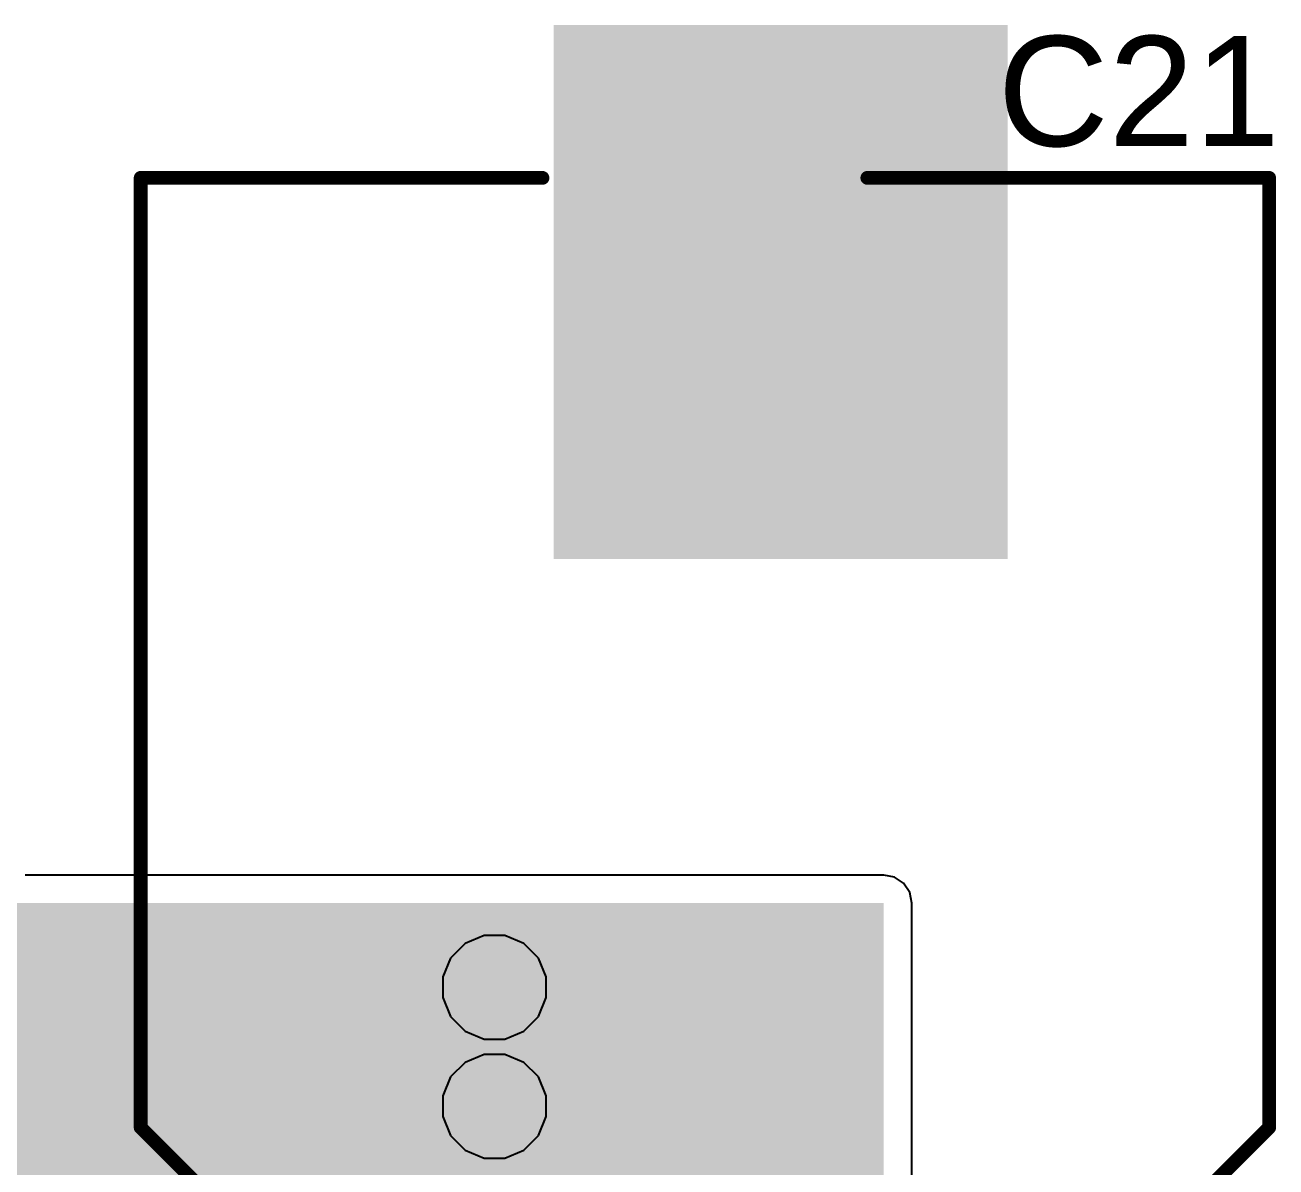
# Model space of a CAD drawing. Header units: millimetres. Extents: x 0 to 5381, y 0 to 5431.
# Drawn here: x 18.47 to 30.01, y 18.7 to 29.24 of the extents above; entities that cross this region are included whole.
import ezdxf

# ---------------------------------------------------------------- set-up
doc = ezdxf.new("R2010")
doc.units = ezdxf.units.MM
for name, color, linetype in [('BottomLayer', 5, 'Continuous'), ('BottomSolder', 6, 'Continuous'), ('TopLayer', 1, 'Continuous'), ('TopOverlay', 2, 'Continuous'), ('TopPaste', 8, 'Continuous'), ('TopSolder', 216, 'Continuous'), ('ViaHoleLayer', 16, 'Continuous')]:
    doc.layers.add(name, color=color, linetype=linetype)
doc.styles.add('Arial', font='', dxfattribs={"height": 0.2})
doc.styles.get('Arial').set_extended_font_data('Arial')

# ---------------------------------------------------------------- blocks, each defined once
blk = doc.blocks.new('UCD_220_F_10__D___63')
at = {"layer": 'TopLayer'}
for points in [[(-6, 1.25), (-2, 1.25), (-2, -1.25), (-6, -1.25)], [(2, 1.25), (6, 1.25), (6, -1.25), (2, -1.25)]]:
    blk.add_hatch(color=1, dxfattribs=at).paths.add_polyline_path(points)
at = {"layer": 'TopPaste'}
for points in [[(-6, 1.25), (-2, 1.25), (-2, -1.25), (-6, -1.25)], [(2, 1.25), (6, 1.25), (6, -1.25), (2, -1.25)]]:
    blk.add_hatch(color=8, dxfattribs=at).paths.add_polyline_path(points)
at = {"layer": 'TopSolder'}
for points in [[(-6.102, 1.352), (-1.898, 1.352), (-1.898, -1.352), (-6.102, -1.352)], [(1.898, 1.352), (6.102, 1.352), (6.102, -1.352), (1.898, -1.352)]]:
    blk.add_hatch(color=216, dxfattribs=at).paths.add_polyline_path(points)
at = {"layer": 'TopOverlay', "const_width": 0.127}
for points in [[(-3.632, 5.207), (-5.131, 3.708)], [(-3.632, 5.207), (5.131, 5.207)], [(5.131, 5.207), (5.131, 1.499)], [(-5.131, 3.708), (-5.131, 1.524)], [(-5.664, 2.121), (-5.664, 1.618)], [(-5.946, 1.866), (-5.392, 1.866)], [(-5.131, -1.524), (-5.131, -3.708)], [(5.131, -1.499), (5.131, -5.207)], [(-5.131, -3.708), (-3.632, -5.207)], [(-3.632, -5.207), (5.131, -5.207)]]:
    blk.add_lwpolyline(points, dxfattribs=at)
at = {"layer": 'TopOverlay', "const_width": 0.0635}
for points in [[(-3.664, 5.207, 1), (-3.6, 5.207, 1)], [(-3.664, 5.207, 1), (-3.6, 5.207, 1)], [(5.099, 5.207, 1), (5.163, 5.207, 1)], [(5.099, 5.207, 1), (5.163, 5.207, 1)], [(-5.163, 3.708, 1), (-5.099, 3.708, 1)], [(-5.163, 3.708, 1), (-5.099, 3.708, 1)], [(-5.696, 2.121, 1), (-5.632, 2.121, 1)], [(-5.977, 1.866, 1), (-5.914, 1.866, 1)], [(-5.424, 1.866, 1), (-5.36, 1.866, 1)], [(-5.696, 1.618, 1), (-5.632, 1.618, 1)], [(-5.163, 1.524, 1), (-5.099, 1.524, 1)], [(5.099, 1.499, 1), (5.163, 1.499, 1)], [(-5.163, -1.524, 1), (-5.099, -1.524, 1)], [(5.099, -1.499, 1), (5.163, -1.499, 1)], [(-5.163, -3.708, 1), (-5.099, -3.708, 1)], [(-5.163, -3.708, 1), (-5.099, -3.708, 1)], [(-3.664, -5.207, 1), (-3.6, -5.207, 1)], [(-3.664, -5.207, 1), (-3.6, -5.207, 1)], [(5.099, -5.207, 1), (5.163, -5.207, 1)], [(5.099, -5.207, 1), (5.163, -5.207, 1)]]:
    blk.add_lwpolyline(points, format="xyb", close=True, dxfattribs=at)

msp = doc.modelspace()

# ---------------------------------------------------------------- hatches: boundary and pattern name
at = {"layer": 'BottomLayer'}
h = msp.add_hatch(color=5, dxfattribs=at)
edge = h.paths.add_edge_path()
edge.add_arc((26.681, 28.427), 0.3, 0, 360)
h = msp.add_hatch(color=5, dxfattribs=at)
edge = h.paths.add_edge_path()
edge.add_arc((26.681, 27.304), 0.3, 0, 360)
h = msp.add_hatch(color=5, dxfattribs=at)
edge = h.paths.add_edge_path()
edge.add_arc((26.681, 26.181), 0.3, 0, 360)
h = msp.add_hatch(color=5, dxfattribs=at)
edge = h.paths.add_edge_path()
edge.add_arc((26.681, 25.084), 0.3, 0, 360)
h = msp.add_hatch(color=5, dxfattribs=at)
edge = h.paths.add_edge_path()
edge.add_arc((22.798, 20.356), 0.3, 0, 360)
h = msp.add_hatch(color=5, dxfattribs=at)
edge = h.paths.add_edge_path()
edge.add_arc((22.798, 19.258), 0.3, 0, 360)
at = {"layer": 'BottomSolder'}
h = msp.add_hatch(color=6, dxfattribs=at)
edge = h.paths.add_edge_path()
edge.add_arc((26.681, 28.427), 0.15, 0, 360)
h = msp.add_hatch(color=6, dxfattribs=at)
edge = h.paths.add_edge_path()
edge.add_arc((26.681, 27.304), 0.15, 0, 360)
h = msp.add_hatch(color=6, dxfattribs=at)
edge = h.paths.add_edge_path()
edge.add_arc((26.681, 26.181), 0.15, 0, 360)
h = msp.add_hatch(color=6, dxfattribs=at)
edge = h.paths.add_edge_path()
edge.add_arc((26.681, 25.084), 0.15, 0, 360)
h = msp.add_hatch(color=6, dxfattribs=at)
edge = h.paths.add_edge_path()
edge.add_arc((22.798, 20.356), 0.15, 0, 360)
h = msp.add_hatch(color=6, dxfattribs=at)
edge = h.paths.add_edge_path()
edge.add_arc((22.798, 19.258), 0.15, 0, 360)
at = {"layer": 'TopLayer'}
for points in [[(23.343, 24.308), (27.534, 24.308), (27.534, 29.235), (23.343, 29.235)], [(26.391, 15.824), (26.391, 21.133), (9.804, 21.133), (9.804, 15.824)], [(24.149, 3.581), (24.149, 21.133), (18.466, 21.133), (18.466, 3.581)], [(26.035, 16.49), (26.035, 20.87), (21.819, 20.87), (21.819, 16.49)]]:
    msp.add_hatch(color=1, dxfattribs=at).paths.add_polyline_path(points)
h = msp.add_hatch(color=1, dxfattribs=at)
edge = h.paths.add_edge_path()
edge.add_arc((26.681, 28.427), 0.3, 0, 360)
h = msp.add_hatch(color=1, dxfattribs=at)
edge = h.paths.add_edge_path()
edge.add_arc((26.681, 27.304), 0.3, 0, 360)
h = msp.add_hatch(color=1, dxfattribs=at)
edge = h.paths.add_edge_path()
edge.add_arc((26.681, 26.181), 0.3, 0, 360)
h = msp.add_hatch(color=1, dxfattribs=at)
edge = h.paths.add_edge_path()
edge.add_arc((26.681, 25.084), 0.3, 0, 360)
h = msp.add_hatch(color=1, dxfattribs=at)
edge = h.paths.add_edge_path()
edge.add_arc((22.798, 20.356), 0.3, 0, 360)
h = msp.add_hatch(color=1, dxfattribs=at)
edge = h.paths.add_edge_path()
edge.add_arc((22.798, 19.258), 0.3, 0, 360)
at = {"layer": 'TopSolder'}
h = msp.add_hatch(color=216, dxfattribs=at)
edge = h.paths.add_edge_path()
edge.add_arc((26.681, 28.427), 0.15, 0, 360)
h = msp.add_hatch(color=216, dxfattribs=at)
edge = h.paths.add_edge_path()
edge.add_arc((26.681, 27.304), 0.15, 0, 360)
h = msp.add_hatch(color=216, dxfattribs=at)
edge = h.paths.add_edge_path()
edge.add_arc((26.681, 26.181), 0.15, 0, 360)
h = msp.add_hatch(color=216, dxfattribs=at)
edge = h.paths.add_edge_path()
edge.add_arc((26.681, 25.084), 0.15, 0, 360)
h = msp.add_hatch(color=216, dxfattribs=at)
edge = h.paths.add_edge_path()
edge.add_arc((22.798, 20.356), 0.15, 0, 360)
h = msp.add_hatch(color=216, dxfattribs=at)
edge = h.paths.add_edge_path()
edge.add_arc((22.798, 19.258), 0.15, 0, 360)
at = {"layer": 'ViaHoleLayer'}
h = msp.add_hatch(color=16, dxfattribs=at)
edge = h.paths.add_edge_path()
edge.add_arc((26.681, 28.427), 0.15, 0, 360)
h = msp.add_hatch(color=16, dxfattribs=at)
edge = h.paths.add_edge_path()
edge.add_arc((26.681, 27.304), 0.15, 0, 360)
h = msp.add_hatch(color=16, dxfattribs=at)
edge = h.paths.add_edge_path()
edge.add_arc((26.681, 26.181), 0.15, 0, 360)
h = msp.add_hatch(color=16, dxfattribs=at)
edge = h.paths.add_edge_path()
edge.add_arc((26.681, 25.084), 0.15, 0, 360)
h = msp.add_hatch(color=16, dxfattribs=at)
edge = h.paths.add_edge_path()
edge.add_arc((22.798, 20.356), 0.15, 0, 360)
h = msp.add_hatch(color=16, dxfattribs=at)
edge = h.paths.add_edge_path()
edge.add_arc((22.798, 19.258), 0.15, 0, 360)

# ---------------------------------------------------------------- linework, layer by layer
at = {"layer": 'BottomLayer'}
for p, q in [((22.703, 20.833), (22.527, 20.761)), ((22.893, 20.833), (22.703, 20.833)), ((23.068, 20.761), (22.893, 20.833)), ((22.527, 20.761), (22.393, 20.626)), ((23.203, 20.626), (23.068, 20.761)), ((22.393, 20.626), (22.32, 20.451)), ((23.276, 20.451), (23.203, 20.626)), ((22.32, 20.451), (22.32, 20.261)), ((23.276, 20.261), (23.276, 20.451)), ((22.32, 20.261), (22.393, 20.085)), ((23.203, 20.085), (23.276, 20.261)), ((22.393, 20.085), (22.527, 19.951)), ((23.068, 19.951), (23.203, 20.085)), ((22.527, 19.951), (22.703, 19.878)), ((22.703, 19.878), (22.893, 19.878)), ((22.893, 19.878), (23.068, 19.951)), ((22.527, 19.663), (22.393, 19.529)), ((22.703, 19.736), (22.527, 19.663)), ((22.893, 19.736), (22.703, 19.736)), ((23.068, 19.663), (22.893, 19.736)), ((23.203, 19.529), (23.068, 19.663)), ((22.393, 19.529), (22.32, 19.353)), ((23.276, 19.353), (23.203, 19.529)), ((22.32, 19.353), (22.32, 19.163)), ((23.276, 19.163), (23.276, 19.353)), ((22.32, 19.163), (22.393, 18.988)), ((23.203, 18.988), (23.276, 19.163)), ((22.393, 18.988), (22.527, 18.853)), ((23.068, 18.853), (23.203, 18.988)), ((22.527, 18.853), (22.703, 18.78)), ((22.893, 18.78), (23.068, 18.853)), ((22.703, 18.78), (22.893, 18.78))]:
    msp.add_line(p, q, dxfattribs=at)
at = {"layer": 'TopLayer'}
for p, q in [((24.149, 21.392), (18.466, 21.392)), ((24.149, 21.392), (24.149, 21.392)), ((26.391, 21.392), (24.149, 21.392)), ((26.49, 21.372), (26.391, 21.392)), ((26.574, 21.316), (26.49, 21.372)), ((26.63, 21.232), (26.574, 21.316)), ((26.65, 21.133), (26.63, 21.232)), ((26.65, 15.824), (26.65, 21.133))]:
    msp.add_line(p, q, dxfattribs=at)

# ---------------------------------------------------------------- block references
at = {"rotation": 90}
msp.add_blockref('UCD_220_F_10__D___63', (24.74, 22.694), dxfattribs=at)

# ---------------------------------------------------------------- texts
at = {"layer": 'TopOverlay', "style": 'Arial'}
msp.add_text('C21', height=1.016, dxfattribs=at).set_placement((27.441, 28.118))

doc.saveas('drawing.dxf')
